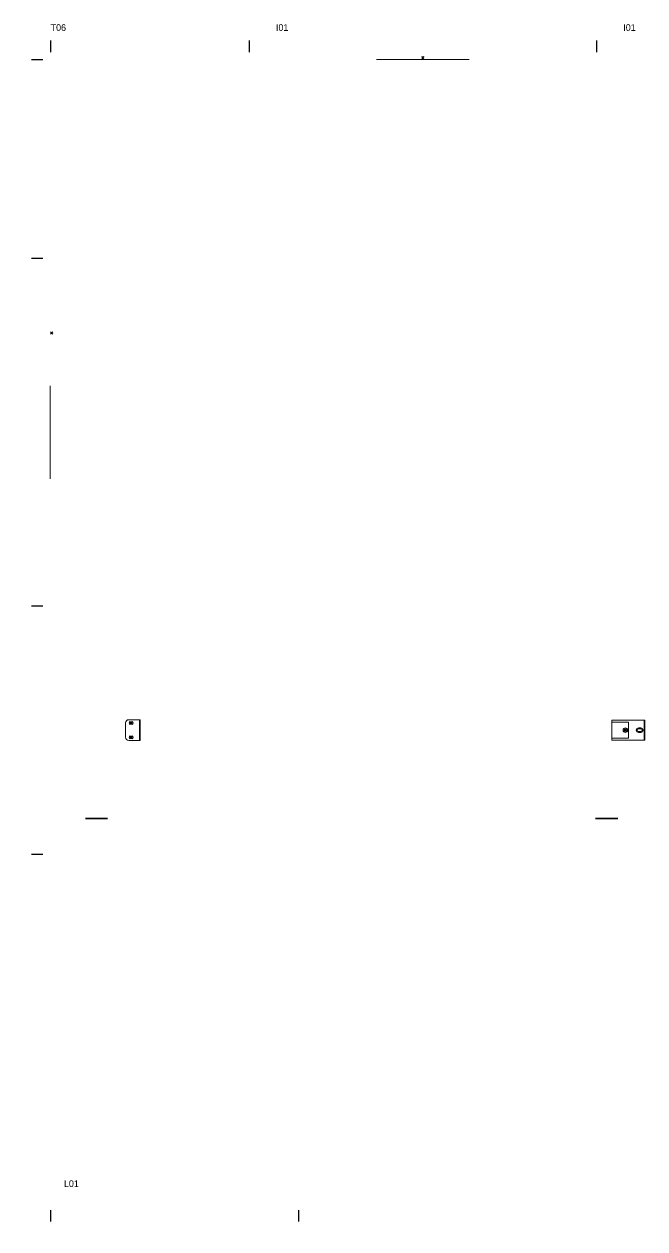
# Model space of a CAD drawing. Header units: inches. Extents: x 162 to 11993, y 18 to 332.
# Drawn here: x 2016.5 to 2091.6, y 41.5 to 187.1 of the extents above; entities that cross this region are included whole.
import ezdxf
from ezdxf.enums import TextEntityAlignment as Align

# ---------------------------------------------------------------- set-up
doc = ezdxf.new("R2010")
doc.units = ezdxf.units.IN
doc.header["$MEASUREMENT"] = 0
for name, color, linetype in [('DD2D_Geometry', 7, 'Continuous'), ('ENFASIS NEW', 7, 'Continuous'), ('Id Unión', 7, 'Continuous'), ('PV-26D', 7, 'Continuous')]:
    doc.layers.add(name, color=color, linetype=linetype)
doc.styles.get("Standard").update_dxf_attribs({"font": 'stylu.ttf'})

# ---------------------------------------------------------------- blocks, each defined once
blk = doc.blocks.new('DD40102466AB')
at = {"color": 1}
for p, q in [((0.0035, -0.0035), (-0.0035, 0.0035)), ((0.0035, 0.0035), (-0.0035, -0.0035))]:
    blk.add_line(p, q, dxfattribs=at)
blk.add_point((0, 0))
blk.add_point((0, 0))
blk.add_point((0, 0), dxfattribs=at)
blk = doc.blocks.new('DD40102442AB')
at = {"color": 1}
for p, q in [((0.0035, -0.0035), (-0.0035, 0.0035)), ((0.0035, 0.0035), (-0.0035, -0.0035))]:
    blk.add_line(p, q, dxfattribs=at)
blk.add_point((0, 0))
blk.add_point((0, 0))
blk.add_point((0, 0), dxfattribs=at)
blk = doc.blocks.new('DD40123072AB')
at = {"layer": 'PV-26D'}
for p, q in [((-0.8175, -0.1166, 0.75), (-0.7495, -0.1166, 0.75)), ((-0.7495, -0.1167, 0.75), (-0.8175, -0.1167, 0.75)), ((0.8175, -0.1166, 0.75), (0.7495, -0.1166, 0.75)), ((0.7495, -0.1167, 0.75), (0.8175, -0.1167, 0.75))]:
    blk.add_line(p, q, dxfattribs=at)
blk = doc.blocks.new('DD305172S')
at = {"color": 0, "linetype": 'Continuous', "lineweight": 0}
for p, q in [((-0.06, 0.0305, 0.722), (-0.0573, 0.0305, 0.722)), ((-0.06, -0.0305, 0.722), (-0.06, 0.0305, 0.722)), ((-0.0573, 0.0305, 0.722), (0.038, 0.0305, 0.722)), ((-0.0573, 0.0305, 0.722), (-0.0573, -0.0305, 0.722)), ((-0.0475, 0.007, 0.722), (-0.0405, 0.007, 0.722)), ((-0.0475, 0.004, 0.722), (-0.0475, 0.007, 0.722)), ((-0.0405, 0.004, 0.722), (-0.0475, 0.004, 0.722)), ((-0.0405, 0.007, 0.722), (-0.0405, 0.004, 0.722)), ((0.038, 0.025, 0.722), (-0.01, 0.025, 0.722)), ((-0.01, -0.025, 0.722), (-0.01, 0.025, 0.722)), ((0.038, 0.0305, 0.722), (0.042, 0.0305, 0.722)), ((0.0393, 0.025, 0.722), (0.038, 0.025, 0.722)), ((0.042, 0.025, 0.722), (0.0393, 0.025, 0.722)), ((0.042, 0.0112, 0.722), (0.042, 0.0305, 0.722)), ((0.042, 0.0096, 0.722), (0.042, 0.0112, 0.722)), ((0.042, -0.0096, 0.722), (0.042, 0.0096, 0.722)), ((1.49, 0.0308, 0.722), (1.49, 0.032, 0.722)), ((1.4935, 0.032, 0.722), (1.49, 0.032, 0.722)), ((1.49, 0.0112, 0.722), (1.49, 0.0308, 0.722)), ((1.49, 0.0096, 0.722), (1.49, 0.0112, 0.722)), ((1.49, -0.0096, 0.722), (1.49, 0.0096, 0.722)), ((1.4927, -0.032, 0.722), (1.4927, 0.032, 0.722)), ((1.525, 0.032, 0.722), (1.4935, 0.032, 0.722)), ((1.5204, 0.026, 0.722), (1.5157, 0.026, 0.722)), ((1.5157, 0.018, 0.722), (1.5204, 0.018, 0.722)), ((1.535, -0.022, 0.722), (1.535, 0.022, 0.722)), ((-0.0573, -0.0305, 0.722), (-0.06, -0.0305, 0.722)), ((-0.0573, -0.0305, 0.722), (0.038, -0.0305, 0.722)), ((-0.0475, -0.004, 0.722), (-0.0475, -0.007, 0.722)), ((-0.0475, -0.004, 0.722), (-0.0405, -0.004, 0.722)), ((-0.0405, -0.007, 0.722), (-0.0475, -0.007, 0.722)), ((-0.0405, -0.007, 0.722), (-0.0405, -0.004, 0.722)), ((-0.01, -0.025, 0.722), (0.038, -0.025, 0.722)), ((0.038, -0.025, 0.722), (0.0393, -0.025, 0.722)), ((0.038, -0.0305, 0.722), (0.042, -0.0305, 0.722)), ((0.0393, -0.025, 0.722), (0.042, -0.025, 0.722)), ((0.042, -0.0112, 0.722), (0.042, -0.0096, 0.722)), ((0.042, -0.0305, 0.722), (0.042, -0.0112, 0.722)), ((1.49, -0.0112, 0.722), (1.49, -0.0096, 0.722)), ((1.49, -0.0308, 0.722), (1.49, -0.0112, 0.722)), ((1.49, -0.032, 0.722), (1.49, -0.0308, 0.722)), ((1.4935, -0.032, 0.722), (1.49, -0.032, 0.722)), ((1.525, -0.032, 0.722), (1.4935, -0.032, 0.722)), ((1.5204, -0.018, 0.722), (1.5157, -0.018, 0.722)), ((1.5157, -0.026, 0.722), (1.5204, -0.026, 0.722))]:
    blk.add_line(p, q, dxfattribs=at)
at = {"color": 1}
for p, q in [((-0.0049, -0.0049, 0.722), (0.0049, 0.0049, 0.722)), ((0.0049, -0.0049, 0.722), (-0.0049, 0.0049, 0.722)), ((1.5131, 0.0171, 0.722), (1.523, 0.0269, 0.722)), ((1.523, 0.0171, 0.722), (1.5131, 0.0269, 0.722)), ((1.5131, -0.0269, 0.722), (1.523, -0.0171, 0.722)), ((1.523, -0.0269, 0.722), (1.5131, -0.0171, 0.722))]:
    blk.add_line(p, q, dxfattribs=at)
at = {"color": 0, "linetype": 'Continuous', "lineweight": 0}
for centre, radius, start, end in [((-0.0475, 0, 0.722), 0.00697, 90, 270), ((-0.0475, 0, 0.722), 0.00397, 90, 270), ((-0.0405, 0, 0.722), 0.00697, 270, 90), ((-0.0405, 0, 0.722), 0.00397, 270, 90), ((0, 0, 0.722), 0.00697, 90, 270), ((0, 0, 0.722), 0.00397, 90, 270), ((0, 0, 0.722), 0.00255, 90, 270), ((0, 0, 0.722), 0.00697, 270, 90), ((0, 0, 0.722), 0.00397, 270, 90), ((0, 0, 0.722), 0.00255, 270, 90), ((1.5157, 0.022, 0.722), 0.00397, 90, 270), ((1.5181, 0.022, 0.722), 0.00255, 90, 270), ((1.5181, 0.022, 0.722), 0.00255, 270, 90), ((1.5204, 0.022, 0.722), 0.00397, 270, 90), ((1.525, 0.022, 0.722), 0.01, 0, 90), ((1.5157, -0.022, 0.722), 0.00397, 90, 270), ((1.5181, -0.022, 0.722), 0.00255, 90, 270), ((1.5181, -0.022, 0.722), 0.00255, 270, 90), ((1.5204, -0.022, 0.722), 0.00397, 270, 90), ((1.525, -0.022, 0.722), 0.01, 270, 0)]:
    blk.add_arc(centre, radius, start, end, dxfattribs=at)
for p in [(0, 0, 0.722), (1.5181, 0.022, 0.722), (1.5181, -0.022, 0.722)]:
    blk.add_point(p)
blk = doc.blocks.new('DD101024423D')
blk.add_line((0, 0.0175), (0, -0.0175))
blk = doc.blocks.new('SPACE_DD10102442')
blk.add_blockref('DD101024423D', (0, 0))
blk = doc.blocks.new('DD101042423D')
blk.add_line((0, 0.0175), (0, -0.0175))
blk = doc.blocks.new('SPACE_DD10104242')
blk.add_blockref('DD101042423D', (0, 0))
blk = doc.blocks.new('DD101030423D')
blk.add_line((0, 0.0175), (0, -0.0175))
blk = doc.blocks.new('SPACE_DD10103042')
blk.add_blockref('DD101030423D', (0, 0))
blk = doc.blocks.new('DD101024303D')
blk.add_line((0, 0.0175), (0, -0.0175))
blk = doc.blocks.new('SPACE_DD10102430')
blk.add_blockref('DD101024303D', (0, 0))
blk = doc.blocks.new('DD101042303D')
blk.add_line((0, 0.0175), (0, -0.0175))
blk = doc.blocks.new('SPACE_DD10104230')
blk.add_blockref('DD101042303D', (0, 0))
blk = doc.blocks.new('DD20154205')
blk.add_attdef('A', text='', height=0.03).set_placement((0.5285, 0.076, 0.012), align=Align.MIDDLE_CENTER)
blk = doc.blocks.new('DD20114224')
blk.add_attdef('A', text='', height=0.03).set_placement((0.5285, 0.156, 0.012), align=Align.MIDDLE_CENTER)
blk = doc.blocks.new('DD20114212')
blk.add_attdef('A', text='', height=0.03).set_placement((0.5285, 0.156, 0.012), align=Align.MIDDLE_CENTER)
blk = doc.blocks.new('DD20154223')
blk.add_attdef('A', text='', height=0.03).set_placement((0.5285, 0.156, 0.012), align=Align.MIDDLE_CENTER)
blk = doc.blocks.new('DD20114206')
blk.add_attdef('A', text='', height=0.03).set_placement((0.5285, 0.076, 0.012), align=Align.MIDDLE_CENTER)
blk = doc.blocks.new('DD20153005')
blk.add_attdef('A', text='', height=0.03).set_placement((0.376, 0.076, 0.012), align=Align.MIDDLE_CENTER)
blk = doc.blocks.new('DD20113024')
blk.add_attdef('A', text='', height=0.03).set_placement((0.376, 0.156, 0.012), align=Align.MIDDLE_CENTER)
blk = doc.blocks.new('DD20113012')
blk.add_attdef('A', text='', height=0.03).set_placement((0.376, 0.156, 0.012), align=Align.MIDDLE_CENTER)
blk = doc.blocks.new('DD20153023')
blk.add_attdef('A', text='', height=0.03).set_placement((0.376, 0.156, 0.012), align=Align.MIDDLE_CENTER)
blk = doc.blocks.new('DD20113006')
blk.add_attdef('A', text='', height=0.03).set_placement((0.376, 0.076, 0.012), align=Align.MIDDLE_CENTER)
blk = doc.blocks.new('DD20153029')
blk.add_attdef('A', text='', height=0.03).set_placement((0.376, 0.156, 0.012), align=Align.MIDDLE_CENTER)
blk = doc.blocks.new('DD20154217')
blk.add_attdef('A', text='', height=0.03).set_placement((0.5285, 0.156, 0.012), align=Align.MIDDLE_CENTER)
blk = doc.blocks.new('DD20314212')
at = {"color": 0, "linetype": 'Continuous', "lineweight": 0}
for p, q in [((0.4935, 0.164, 0.012), (0.4935, 0.129, 0.012)), ((0.5635, 0.164, 0.012), (0.4935, 0.164, 0.012)), ((0.5635, 0.129, 0.012), (0.5635, 0.164, 0.012)), ((0.4935, 0.129, 0.012), (0.5635, 0.129, 0.012)), ((0.671, 0.1065, 0.012), (0.386, 0.1065, 0.012)), ((0.386, 0.1065, 0.012), (0.386, 0.0165, 0.012)), ((0.671, 0.0165, 0.012), (0.671, 0.1065, 0.012)), ((0.386, 0.0165, 0.012), (0.671, 0.0165, 0.012))]:
    blk.add_line(p, q, dxfattribs=at)
for centre, start, end in [((0.487, 0.1465, 0.012), 0, 180), ((0.57, 0.1465, 0.012), 0, 180), ((0.487, 0.1465, 0.012), 180, 0), ((0.57, 0.1465, 0.012), 180, 0)]:
    blk.add_arc(centre, 0.00159, start, end, dxfattribs=at)
blk.add_attdef('A', text='', height=0.03).set_placement((0.1483, 0.1978, 0.015), align=Align.MIDDLE_CENTER)
blk = doc.blocks.new('DD20152429')
blk.add_attdef('A', text='', height=0.03).set_placement((0.3, 0.156, 0.012), align=Align.MIDDLE_CENTER)
blk = doc.blocks.new('DD20112412')
blk.add_attdef('A', text='', height=0.03).set_placement((0.3, 0.156, 0.012), align=Align.MIDDLE_CENTER)
blk = doc.blocks.new('DD20152423')
blk.add_attdef('A', text='', height=0.03).set_placement((0.3, 0.156, 0.012), align=Align.MIDDLE_CENTER)
blk = doc.blocks.new('DD20112406')
blk.add_attdef('A', text='', height=0.03).set_placement((0.3, 0.076, 0.012), align=Align.MIDDLE_CENTER)
blk = doc.blocks.new('DD80014214')
blk.add_attdef('A', text='', height=0.03).set_placement((0.5176, 0.1407, 0.009), align=Align.MIDDLE_CENTER)
blk = doc.blocks.new('DD80013014')
blk.add_attdef('A', text='', height=0.03).set_placement((0.3661, 0.1407, 0.009), align=Align.MIDDLE_CENTER)
blk = doc.blocks.new('DD80012414')
blk.add_attdef('A', text='', height=0.03).set_placement((0.3113, 0.1407, 0.009), align=Align.MIDDLE_CENTER)

msp = doc.modelspace()

# ---------------------------------------------------------------- block references
at = {"layer": 'DD2D_Geometry', "xscale": 39.3700787401575, "yscale": 39.3700787401575, "zscale": 39.3700787401575}
for name, p in [('SPACE_DD10102430', (2019.72, 184.37)), ('SPACE_DD10104230', (2043.73, 184.37)), ('SPACE_DD10104230', (2085.74, 184.37)), ('SPACE_DD10103042', (2019.72, 43.11)), ('SPACE_DD10104242', (2049.72, 43.11))]:
    msp.add_blockref(name, p, dxfattribs=at)
at = {"layer": 'DD2D_Geometry', "extrusion": (1.22465e-16, 1, 2.22045e-16)}
ref = msp.add_blockref('DD20112406', (-2043.54, 22.99, 185.48), dxfattribs=dict(at, xscale=39.3700787401575, yscale=39.3700787401575, zscale=39.3700787401575))
ref.add_attrib('A', 'TR0', dxfattribs={"layer": '0', "extrusion": (1.22465e-16, 1, 2.22045e-16), "height": 1.181}).set_placement((-2031.73, 25.98, 185.96), align=Align.MIDDLE_CENTER)
ref = msp.add_blockref('DD20152423', (-2043.54, 0, 185.48), dxfattribs=dict(at, xscale=39.3700787401575, yscale=39.3700787401575, zscale=39.3700787401575))
ref.add_attrib('A', 'S', dxfattribs={"layer": '0', "extrusion": (1.22465e-16, 1, 2.22045e-16), "height": 1.18}).set_placement((-2031.73, 6.14, 185.96), align=Align.MIDDLE_CENTER)
ref = msp.add_blockref('DD20114206', (-2085.55, 22.99, 185.48), dxfattribs=dict(at, xscale=39.3700787401575, yscale=39.3700787401575, zscale=39.3700787401575))
ref.add_attrib('A', 'TR0', dxfattribs={"layer": '0', "extrusion": (1.22465e-16, 1, 2.22045e-16), "height": 1.181}).set_placement((-2064.74, 25.98, 185.96), align=Align.MIDDLE_CENTER)
ref = msp.add_blockref('DD20154223', (-2085.55, 0, 185.48), dxfattribs=dict(at, xscale=39.3700787401575, yscale=39.3700787401575, zscale=39.3700787401575))
ref.add_attrib('A', 'S', dxfattribs={"layer": '0', "extrusion": (1.22465e-16, 1, 2.22045e-16), "height": 1.18}).set_placement((-2064.74, 6.14, 185.96), align=Align.MIDDLE_CENTER)
at = {"layer": 'DD2D_Geometry', "xscale": 39.3700787401575, "yscale": 39.3700787401575, "zscale": 39.3700787401575, "rotation": 270}
for name, p in [('SPACE_DD10102442', (2018.1, 182.76)), ('SPACE_DD10104242', (2018.1, 158.74)), ('SPACE_DD10103042', (2018.1, 116.73)), ('SPACE_DD10104242', (2018.1, 86.73))]:
    msp.add_blockref(name, p, dxfattribs=at)
at = {"layer": 'DD2D_Geometry', "extrusion": (0, -1, 2.22045e-16)}
ref = msp.add_blockref('DD20152429', (2019.92, 0, -183.26), dxfattribs=dict(at, xscale=39.3700787401575, yscale=39.3700787401575, zscale=39.3700787401575))
ref.add_attrib('A', 'S', dxfattribs={"layer": '0', "extrusion": (0, -1, 2.22045e-16), "height": 1.18}).set_placement((2031.73, 6.14, -182.78), align=Align.MIDDLE_CENTER)
ref = msp.add_blockref('DD20314212', (2043.93, 16.97, -183.26), dxfattribs=dict(at, xscale=39.3700787401575, yscale=39.3700787401575, zscale=39.3700787401575))
ref.add_attrib('A', 'S', dxfattribs={"layer": '0', "extrusion": (0, -1, 2.22045e-16), "height": 1.18}).set_placement((2049.77, 24.76, -182.66), align=Align.MIDDLE_CENTER)
ref = msp.add_blockref('DD20154217', (2043.93, 0, -183.26), dxfattribs=dict(at, xscale=39.3700787401575, yscale=39.3700787401575, zscale=39.3700787401575))
ref.add_attrib('A', 'S', dxfattribs={"layer": '0', "extrusion": (0, -1, 2.22045e-16), "height": 1.18}).set_placement((2064.74, 6.14, -182.78), align=Align.MIDDLE_CENTER)
at = {"layer": 'DD2D_Geometry', "extrusion": (-1, 0, 2.22045e-16)}
ref = msp.add_blockref('DD20112412', (-182.56, 28.98, -2016.99), dxfattribs=dict(at, xscale=39.3700787401575, yscale=39.3700787401575, zscale=39.3700787401575))
ref.add_attrib('A', 'TR0', dxfattribs={"layer": '0', "extrusion": (-1, 0, 2.22045e-16), "height": 1.181}).set_placement((-170.75, 35.12, -2016.52), align=Align.MIDDLE_CENTER)
at = {"layer": 'DD2D_Geometry', "extrusion": (1, -1.22465e-16, 2.22045e-16)}
ref = msp.add_blockref('DD20112412', (158.94, 28.98, 2019.22), dxfattribs=dict(at, xscale=39.3700787401575, yscale=39.3700787401575, zscale=39.3700787401575))
ref.add_attrib('A', 'TR0', dxfattribs={"layer": '0', "extrusion": (1, -1.22465e-16, 2.22045e-16), "height": 1.181}).set_placement((170.75, 35.12, 2019.69), align=Align.MIDDLE_CENTER)
at = {"layer": 'DD2D_Geometry', "extrusion": (-1, 0, 2.22045e-16)}
ref = msp.add_blockref('DD20152429', (-182.56, 0, -2016.99), dxfattribs=dict(at, xscale=39.3700787401575, yscale=39.3700787401575, zscale=39.3700787401575))
ref.add_attrib('A', 'S', dxfattribs={"layer": '0', "extrusion": (-1, 0, 2.22045e-16), "height": 1.18}).set_placement((-170.75, 6.14, -2016.52), align=Align.MIDDLE_CENTER)
ref = msp.add_blockref('DD80012414', (-182.76, 41.06, -2018.34), dxfattribs=dict(at, xscale=39.3700787401575, yscale=39.3700787401575, zscale=39.3700787401575))
ref.add_attrib('A', 'V', dxfattribs={"layer": '0', "extrusion": (-1, 0, 2.22045e-16), "height": 1.18}).set_placement((-170.5, 46.6, -2017.99), align=Align.MIDDLE_CENTER)
at = {"layer": 'DD2D_Geometry', "extrusion": (1, -1.22465e-16, 2.22045e-16)}
ref = msp.add_blockref('DD20152429', (158.94, 0, 2019.22), dxfattribs=dict(at, xscale=39.3700787401575, yscale=39.3700787401575, zscale=39.3700787401575))
ref.add_attrib('A', 'S', dxfattribs={"layer": '0', "extrusion": (1, -1.22465e-16, 2.22045e-16), "height": 1.18}).set_placement((170.75, 6.14, 2019.69), align=Align.MIDDLE_CENTER)
ref = msp.add_blockref('DD20314212', (116.93, 16.97, 2019.22), dxfattribs=dict(at, xscale=39.3700787401575, yscale=39.3700787401575, zscale=39.3700787401575))
ref.add_attrib('A', 'S', dxfattribs={"layer": '0', "extrusion": (1, -1.22465e-16, 2.22045e-16), "height": 1.18}).set_placement((122.77, 24.76, 2019.81), align=Align.MIDDLE_CENTER)
at = {"layer": 'DD2D_Geometry', "extrusion": (-1, 0, 2.22045e-16)}
ref = msp.add_blockref('DD20114224', (-158.54, 5.2, -2016.99), dxfattribs=dict(at, xscale=39.3700787401575, yscale=39.3700787401575, zscale=39.3700787401575))
ref.add_attrib('A', 'TR0', dxfattribs={"layer": '0', "extrusion": (-1, 0, 2.22045e-16), "height": 1.181}).set_placement((-137.74, 11.34, -2016.52), align=Align.MIDDLE_CENTER)
ref = msp.add_blockref('DD20114212', (-158.54, 28.98, -2016.99), dxfattribs=dict(at, xscale=39.3700787401575, yscale=39.3700787401575, zscale=39.3700787401575))
ref.add_attrib('A', 'TR0', dxfattribs={"layer": '0', "extrusion": (-1, 0, 2.22045e-16), "height": 1.181}).set_placement((-137.74, 35.12, -2016.52), align=Align.MIDDLE_CENTER)
ref = msp.add_blockref('DD80014214', (-158.74, 41.06, -2018.34), dxfattribs=dict(at, xscale=39.3700787401575, yscale=39.3700787401575, zscale=39.3700787401575))
ref.add_attrib('A', 'V', dxfattribs={"layer": '0', "extrusion": (-1, 0, 2.22045e-16), "height": 1.18}).set_placement((-138.36, 46.6, -2017.99), align=Align.MIDDLE_CENTER)
at = {"layer": 'DD2D_Geometry', "extrusion": (1, -1.22465e-16, 2.22045e-16)}
ref = msp.add_blockref('DD20114212', (116.93, 28.74, 2019.22), dxfattribs=dict(at, xscale=39.3700787401575, yscale=39.3700787401575, zscale=39.3700787401575))
ref.add_attrib('A', 'TR0', dxfattribs={"layer": '0', "extrusion": (1, -1.22465e-16, 2.22045e-16), "height": 1.181}).set_placement((137.74, 34.88, 2019.69), align=Align.MIDDLE_CENTER)
at = {"layer": 'DD2D_Geometry', "extrusion": (-1, 0, 2.22045e-16)}
ref = msp.add_blockref('DD20154205', (-158.54, 0, -2016.99), dxfattribs=dict(at, xscale=39.3700787401575, yscale=39.3700787401575, zscale=39.3700787401575))
ref.add_attrib('A', 'S', dxfattribs={"layer": '0', "extrusion": (-1, 0, 2.22045e-16), "height": 1.18}).set_placement((-137.74, 2.99, -2016.52), align=Align.MIDDLE_CENTER)
at = {"layer": 'DD2D_Geometry', "extrusion": (1, -1.22465e-16, 2.22045e-16)}
ref = msp.add_blockref('DD20154217', (116.93, 0, 2019.22), dxfattribs=dict(at, xscale=39.3700787401575, yscale=39.3700787401575, zscale=39.3700787401575))
ref.add_attrib('A', 'S', dxfattribs={"layer": '0', "extrusion": (1, -1.22465e-16, 2.22045e-16), "height": 1.18}).set_placement((137.74, 6.14, 2019.69), align=Align.MIDDLE_CENTER)
at = {"layer": 'DD2D_Geometry', "extrusion": (-1, 0, 2.22045e-16)}
ref = msp.add_blockref('DD20113012', (-116.54, 22.99, -2016.99), dxfattribs=dict(at, xscale=39.3700787401575, yscale=39.3700787401575, zscale=39.3700787401575))
ref.add_attrib('A', 'TR0', dxfattribs={"layer": '0', "extrusion": (-1, 0, 2.22045e-16), "height": 1.181}).set_placement((-101.73, 29.13, -2016.52), align=Align.MIDDLE_CENTER)
ref = msp.add_blockref('DD20113006', (-116.54, 34.76, -2016.99), dxfattribs=dict(at, xscale=39.3700787401575, yscale=39.3700787401575, zscale=39.3700787401575))
ref.add_attrib('A', 'TR0', dxfattribs={"layer": '0', "extrusion": (-1, 0, 2.22045e-16), "height": 1.181}).set_placement((-101.73, 37.76, -2016.52), align=Align.MIDDLE_CENTER)
ref = msp.add_blockref('DD20153023', (-116.54, 0, -2016.99), dxfattribs=dict(at, xscale=39.3700787401575, yscale=39.3700787401575, zscale=39.3700787401575))
ref.add_attrib('A', 'S', dxfattribs={"layer": '0', "extrusion": (-1, 0, 2.22045e-16), "height": 1.18}).set_placement((-101.73, 6.14, -2016.52), align=Align.MIDDLE_CENTER)
ref = msp.add_blockref('DD80013014', (-116.73, 41.06, -2018.34), dxfattribs=dict(at, xscale=39.3700787401575, yscale=39.3700787401575, zscale=39.3700787401575))
ref.add_attrib('A', 'V', dxfattribs={"layer": '0', "extrusion": (-1, 0, 2.22045e-16), "height": 1.18}).set_placement((-102.32, 46.6, -2017.99), align=Align.MIDDLE_CENTER)
at = {"layer": 'DD2D_Geometry', "extrusion": (1, -1.22465e-16, 2.22045e-16)}
ref = msp.add_blockref('DD20113012', (86.93, 28.98, 2019.22), dxfattribs=dict(at, xscale=39.3700787401575, yscale=39.3700787401575, zscale=39.3700787401575))
ref.add_attrib('A', 'TR0', dxfattribs={"layer": '0', "extrusion": (1, -1.22465e-16, 2.22045e-16), "height": 1.181}).set_placement((101.73, 35.12, 2019.69), align=Align.MIDDLE_CENTER)
ref = msp.add_blockref('DD20153029', (86.93, 0, 2019.22), dxfattribs=dict(at, xscale=39.3700787401575, yscale=39.3700787401575, zscale=39.3700787401575))
ref.add_attrib('A', 'S', dxfattribs={"layer": '0', "extrusion": (1, -1.22465e-16, 2.22045e-16), "height": 1.18}).set_placement((101.73, 6.14, 2019.69), align=Align.MIDDLE_CENTER)
at = {"layer": 'DD2D_Geometry', "extrusion": (-1, 0, 2.22045e-16)}
ref = msp.add_blockref('DD20114224', (-86.54, 5.2, -2016.99), dxfattribs=dict(at, xscale=39.3700787401575, yscale=39.3700787401575, zscale=39.3700787401575))
ref.add_attrib('A', 'TR0', dxfattribs={"layer": '0', "extrusion": (-1, 0, 2.22045e-16), "height": 1.181}).set_placement((-65.73, 11.34, -2016.52), align=Align.MIDDLE_CENTER)
ref = msp.add_blockref('DD20114212', (-86.54, 28.98, -2016.99), dxfattribs=dict(at, xscale=39.3700787401575, yscale=39.3700787401575, zscale=39.3700787401575))
ref.add_attrib('A', 'TR0', dxfattribs={"layer": '0', "extrusion": (-1, 0, 2.22045e-16), "height": 1.181}).set_placement((-65.73, 35.12, -2016.52), align=Align.MIDDLE_CENTER)
at = {"layer": 'DD2D_Geometry', "extrusion": (1, -1.22465e-16, 2.22045e-16)}
ref = msp.add_blockref('DD20114224', (44.92, 5.2, 2019.22), dxfattribs=dict(at, xscale=39.3700787401575, yscale=39.3700787401575, zscale=39.3700787401575))
ref.add_attrib('A', 'TR0', dxfattribs={"layer": '0', "extrusion": (1, -1.22465e-16, 2.22045e-16), "height": 1.181}).set_placement((65.73, 11.34, 2019.69), align=Align.MIDDLE_CENTER)
ref = msp.add_blockref('DD20114212', (44.92, 28.98, 2019.22), dxfattribs=dict(at, xscale=39.3700787401575, yscale=39.3700787401575, zscale=39.3700787401575))
ref.add_attrib('A', 'TR0', dxfattribs={"layer": '0', "extrusion": (1, -1.22465e-16, 2.22045e-16), "height": 1.181}).set_placement((65.73, 35.12, 2019.69), align=Align.MIDDLE_CENTER)
at = {"layer": 'DD2D_Geometry', "extrusion": (-1, 0, 2.22045e-16)}
ref = msp.add_blockref('DD20154205', (-86.54, 0, -2016.99), dxfattribs=dict(at, xscale=39.3700787401575, yscale=39.3700787401575, zscale=39.3700787401575))
ref.add_attrib('A', 'S', dxfattribs={"layer": '0', "extrusion": (-1, 0, 2.22045e-16), "height": 1.18}).set_placement((-65.73, 2.99, -2016.52), align=Align.MIDDLE_CENTER)
ref = msp.add_blockref('DD80014214', (-86.73, 41.06, -2018.34), dxfattribs=dict(at, xscale=39.3700787401575, yscale=39.3700787401575, zscale=39.3700787401575))
ref.add_attrib('A', 'V', dxfattribs={"layer": '0', "extrusion": (-1, 0, 2.22045e-16), "height": 1.18}).set_placement((-66.35, 46.6, -2017.99), align=Align.MIDDLE_CENTER)
at = {"layer": 'DD2D_Geometry', "extrusion": (1, -1.22465e-16, 2.22045e-16)}
ref = msp.add_blockref('DD20154205', (44.92, 0, 2019.22), dxfattribs=dict(at, xscale=39.3700787401575, yscale=39.3700787401575, zscale=39.3700787401575))
ref.add_attrib('A', 'S', dxfattribs={"layer": '0', "extrusion": (1, -1.22465e-16, 2.22045e-16), "height": 1.18}).set_placement((65.73, 2.99, 2019.69), align=Align.MIDDLE_CENTER)
at = {"layer": 'DD2D_Geometry', "extrusion": (1.22465e-16, 1, 2.22045e-16)}
ref = msp.add_blockref('DD20113024', (-2049.52, 5.2, 44.22), dxfattribs=dict(at, xscale=39.3700787401575, yscale=39.3700787401575, zscale=39.3700787401575))
ref.add_attrib('A', 'TR0', dxfattribs={"layer": '0', "extrusion": (1.22465e-16, 1, 2.22045e-16), "height": 1.181}).set_placement((-2034.72, 11.34, 44.7), align=Align.MIDDLE_CENTER)
ref = msp.add_blockref('DD20113012', (-2049.52, 28.98, 44.22), dxfattribs=dict(at, xscale=39.3700787401575, yscale=39.3700787401575, zscale=39.3700787401575))
ref.add_attrib('A', 'TR0', dxfattribs={"layer": '0', "extrusion": (1.22465e-16, 1, 2.22045e-16), "height": 1.181}).set_placement((-2034.72, 35.12, 44.7), align=Align.MIDDLE_CENTER)
ref = msp.add_blockref('DD20153005', (-2049.52, 0, 44.22), dxfattribs=dict(at, xscale=39.3700787401575, yscale=39.3700787401575, zscale=39.3700787401575))
ref.add_attrib('A', 'S', dxfattribs={"layer": '0', "extrusion": (1.22465e-16, 1, 2.22045e-16), "height": 1.18}).set_placement((-2034.72, 2.99, 44.7), align=Align.MIDDLE_CENTER)
ref = msp.add_blockref('DD20114224', (-2091.53, 5.2, 44.22), dxfattribs=dict(at, xscale=39.3700787401575, yscale=39.3700787401575, zscale=39.3700787401575))
ref.add_attrib('A', 'TR0', dxfattribs={"layer": '0', "extrusion": (1.22465e-16, 1, 2.22045e-16), "height": 1.181}).set_placement((-2070.72, 11.34, 44.7), align=Align.MIDDLE_CENTER)
ref = msp.add_blockref('DD20114212', (-2091.53, 28.98, 44.22), dxfattribs=dict(at, xscale=39.3700787401575, yscale=39.3700787401575, zscale=39.3700787401575))
ref.add_attrib('A', 'TR0', dxfattribs={"layer": '0', "extrusion": (1.22465e-16, 1, 2.22045e-16), "height": 1.181}).set_placement((-2070.72, 35.12, 44.7), align=Align.MIDDLE_CENTER)
ref = msp.add_blockref('DD20154205', (-2091.53, 0, 44.22), dxfattribs=dict(at, xscale=39.3700787401575, yscale=39.3700787401575, zscale=39.3700787401575))
ref.add_attrib('A', 'S', dxfattribs={"layer": '0', "extrusion": (1.22465e-16, 1, 2.22045e-16), "height": 1.18}).set_placement((-2070.72, 2.99, 44.7), align=Align.MIDDLE_CENTER)
at = {"layer": 'DD2D_Geometry', "extrusion": (0, -1, 2.22045e-16)}
ref = msp.add_blockref('DD80013014', (2019.72, 41.06, -43.35), dxfattribs=dict(at, xscale=39.3700787401575, yscale=39.3700787401575, zscale=39.3700787401575))
ref.add_attrib('A', 'V', dxfattribs={"layer": '0', "extrusion": (0, -1, 2.22045e-16), "height": 1.18}).set_placement((2034.13, 46.6, -42.99), align=Align.MIDDLE_CENTER)
ref = msp.add_blockref('DD80014214', (2049.72, 41.06, -43.35), dxfattribs=dict(at, xscale=39.3700787401575, yscale=39.3700787401575, zscale=39.3700787401575))
ref.add_attrib('A', 'V', dxfattribs={"layer": '0', "extrusion": (0, -1, 2.22045e-16), "height": 1.18}).set_placement((2070.1, 46.6, -42.99), align=Align.MIDDLE_CENTER)
ref = msp.add_blockref('DD20113012', (2019.92, 22.99, -42), dxfattribs=dict(at, xscale=39.3700787401575, yscale=39.3700787401575, zscale=39.3700787401575))
ref.add_attrib('A', 'TR0', dxfattribs={"layer": '0', "extrusion": (0, -1, 2.22045e-16), "height": 1.181}).set_placement((2034.72, 29.13, -41.52), align=Align.MIDDLE_CENTER)
ref = msp.add_blockref('DD20113006', (2019.92, 34.76, -42), dxfattribs=dict(at, xscale=39.3700787401575, yscale=39.3700787401575, zscale=39.3700787401575))
ref.add_attrib('A', 'TR0', dxfattribs={"layer": '0', "extrusion": (0, -1, 2.22045e-16), "height": 1.181}).set_placement((2034.72, 37.76, -41.52), align=Align.MIDDLE_CENTER)
ref = msp.add_blockref('DD20153023', (2019.92, 0, -42), dxfattribs=dict(at, xscale=39.3700787401575, yscale=39.3700787401575, zscale=39.3700787401575))
ref.add_attrib('A', 'S', dxfattribs={"layer": '0', "extrusion": (0, -1, 2.22045e-16), "height": 1.18}).set_placement((2034.72, 6.14, -41.52), align=Align.MIDDLE_CENTER)
ref = msp.add_blockref('DD20114212', (2049.92, 22.99, -42), dxfattribs=dict(at, xscale=39.3700787401575, yscale=39.3700787401575, zscale=39.3700787401575))
ref.add_attrib('A', 'TR0', dxfattribs={"layer": '0', "extrusion": (0, -1, 2.22045e-16), "height": 1.181}).set_placement((2070.72, 29.13, -41.52), align=Align.MIDDLE_CENTER)
ref = msp.add_blockref('DD20114206', (2049.92, 34.76, -42), dxfattribs=dict(at, xscale=39.3700787401575, yscale=39.3700787401575, zscale=39.3700787401575))
ref.add_attrib('A', 'TR0', dxfattribs={"layer": '0', "extrusion": (0, -1, 2.22045e-16), "height": 1.181}).set_placement((2070.72, 37.76, -41.52), align=Align.MIDDLE_CENTER)
ref = msp.add_blockref('DD20154223', (2049.92, 0, -42), dxfattribs=dict(at, xscale=39.3700787401575, yscale=39.3700787401575, zscale=39.3700787401575))
ref.add_attrib('A', 'S', dxfattribs={"layer": '0', "extrusion": (0, -1, 2.22045e-16), "height": 1.18}).set_placement((2070.72, 6.14, -41.52), align=Align.MIDDLE_CENTER)
at = {"layer": 'ENFASIS NEW', "xscale": 39.3700787401575, "yscale": 39.3700787401575, "zscale": 39.3700787401575}
msp.add_blockref('DD40102442AB', (2064.74, 183.02), dxfattribs=at)
for name, p, rotation in [('DD40102466AB', (2019.85, 149.76), 90), ('DD305172S', (2089.23, 101.77), 180), ('DD40123072AB', (2056.13, 86.51), 180)]:
    msp.add_blockref(name, p, dxfattribs=dict(at, rotation=rotation))

# ---------------------------------------------------------------- texts
at = {"layer": 'Id Unión'}
for s, p in [('T06', (2019.73, 186.24)), ('I01', (2046.98, 186.24)), ('I01', (2088.98, 186.24)), ('L01', (2021.34, 46.59))]:
    msp.add_text(s, height=0.807, dxfattribs=at).set_placement(p)

doc.saveas('drawing.dxf')
